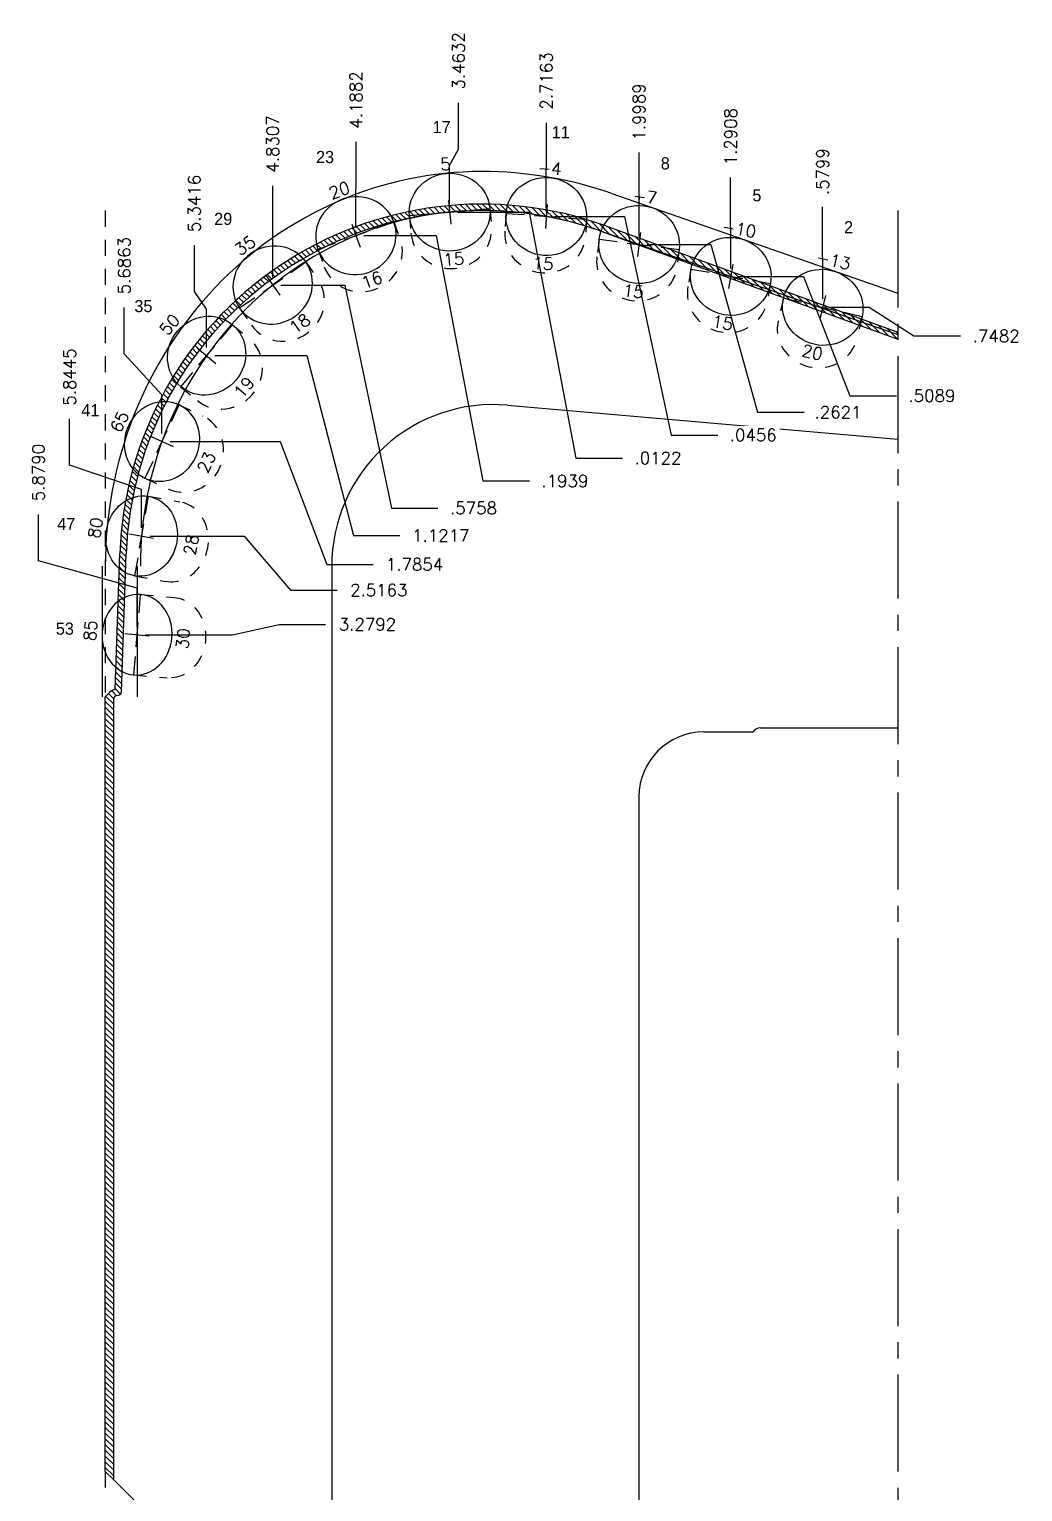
# Model space of a CAD drawing. Extents: x 129 to 184.4, y 10.4 to 28.2.
# Drawn here: x 145.13 to 152.81, y 16.85 to 28.16 of the extents above; entities that cross this region are included whole.
import ezdxf
from ezdxf.enums import TextEntityAlignment as Align

# ---------------------------------------------------------------- set-up
doc = ezdxf.new("R2010")
doc.units = 0
doc.header["$MEASUREMENT"] = 0
doc.header["$PDMODE"] = 35
doc.linetypes.add('CENTER2', pattern=[1.125, 0.75, -0.125, 0.125, -0.125])
doc.linetypes.add('HIDDEN2', pattern=[0.1875, 0.125, -0.0625])
doc.layers.get('0').update_dxf_attribs({"linetype": 'CONTINUOUS'})
doc.layers.get('Defpoints').update_dxf_attribs({"color": 10, "linetype": 'CONTINUOUS'})
doc.layers.add('Blade3', color=7, linetype='CONTINUOUS', true_color=0x00cc00)
doc.layers.add('CLine', color=5, linetype='CENTER2')
doc.layers.add('Dims', color=4, linetype='CONTINUOUS')
doc.styles.add('RomanS', font='romans')
doc.dimstyles.get("Standard").update_dxf_attribs({"dimtxt": 0.094, "dimasz": 0.18, "dimexe": 0.0625, "dimexo": 0.0625, "dimgap": 0.09, "dimtad": 0, "dimtih": 1, "dimtoh": 1, "dimdec": 4, "dimzin": 4, "dimdsep": 46, "dimtxsty": 'RomanS', "dimcen": 0.09, "dimazin": 1, "dimtfac": 1, "dimtdec": 4, "dimtofl": 0, "dimtmove": 0, "dimatfit": 1, "dimfxl": 1, "dimtfill": 1, "dimtolj": 1, "dimtzin": 0, "dimarcsym": 0})

# ---------------------------------------------------------------- blocks, each defined once
blk = doc.blocks.new('CMark')
at = {"layer": 'CLine'}
for p, q in [((-0.094, 0), (0.094, 0)), ((0, 0.094), (0, -0.094))]:
    blk.add_line(p, q, dxfattribs=at)
blk = doc.blocks.new('1613@15')
for p, q in [((-0.17, 0), (-0.312, 0)), ((0.171, 0), (0.312, 0))]:
    blk.add_line(p, q)
at = {"color": 8, "linetype": 'HIDDEN2', "ltscale": 0.5}
blk.add_line((-0.312, 0), (-0.312, -0.135), dxfattribs=at)
at = {"color": 8, "linetype": 'HIDDEN2', "ltscale": 0.5, "flags": 128}
blk.add_lwpolyline([(0.312, 0), (0.312, -0.135)], dxfattribs=at)
blk.add_ellipse((0, 0), major_axis=(-0.312, 0), ratio=0.965926, start_param=-3.141592653589793, end_param=3.141592653589793)
at = {"color": 8, "linetype": 'HIDDEN2', "ltscale": 0.5}
blk.add_ellipse((0, -0.135), major_axis=(-0.312, 0), ratio=0.965926, start_param=0, end_param=3.141593, dxfattribs=at)
blk.add_blockref('CMark', (0, 0))
at = {"style": 'RomanS'}
blk.add_text('15', height=0.094, dxfattribs=at).set_placement((0, -0.364), align=Align.MIDDLE_CENTER)
blk.add_attdef('ANG', text='', height=0.094, dxfattribs=at).set_placement((0, 0.298), align=Align.BOTTOM_CENTER)
blk = doc.blocks.new('1613@16')
for p, q in [((-0.17, 0), (-0.312, 0)), ((0.171, 0), (0.312, 0))]:
    blk.add_line(p, q)
at = {"color": 8, "linetype": 'HIDDEN2', "ltscale": 0.5}
blk.add_line((-0.312, 0), (-0.312, -0.143), dxfattribs=at)
at = {"color": 8, "linetype": 'HIDDEN2', "ltscale": 0.5, "flags": 128}
blk.add_lwpolyline([(0.312, 0), (0.312, -0.143)], dxfattribs=at)
at = {"extrusion": (0, 0, -1)}
blk.add_ellipse((0, 0), major_axis=(-0.312, 0), ratio=0.961248, start_param=-3.141592653589793, end_param=3.141592653589793, dxfattribs=at)
at = {"color": 8, "linetype": 'HIDDEN2', "ltscale": 0.5}
blk.add_ellipse((0, -0.143), major_axis=(0.312, 0), ratio=0.953717, start_param=3.141593, end_param=6.283185, dxfattribs=at)
blk.add_blockref('CMark', (0, 0))
at = {"style": 'RomanS'}
blk.add_text('16', height=0.094, dxfattribs=at).set_placement((0, -0.364), align=Align.MIDDLE_CENTER)
blk.add_attdef('ANG', text='', height=0.094, dxfattribs=at).set_placement((0, 0.298), align=Align.BOTTOM_CENTER)
blk = doc.blocks.new('1613@18')
for p, q in [((-0.17, 0), (-0.312, 0)), ((0.171, 0), (0.312, 0))]:
    blk.add_line(p, q)
at = {"color": 8, "linetype": 'HIDDEN2', "ltscale": 0.5}
blk.add_line((-0.312, 0), (-0.312, -0.159), dxfattribs=at)
at = {"color": 8, "linetype": 'HIDDEN2', "ltscale": 0.5, "flags": 128}
blk.add_lwpolyline([(0.312, 0), (0.312, -0.159)], dxfattribs=at)
at = {"extrusion": (0, 0, -1)}
blk.add_ellipse((0, 0), major_axis=(-0.312, 0), ratio=0.95104, start_param=-3.141592653589793, end_param=3.141592653589793, dxfattribs=at)
at = {"color": 8, "linetype": 'HIDDEN2', "ltscale": 0.5}
blk.add_ellipse((0, -0.161), major_axis=(0.312, 0), ratio=0.953717, start_param=3.141593, end_param=6.283185, dxfattribs=at)
blk.add_blockref('CMark', (0, 0))
at = {"style": 'RomanS'}
blk.add_text('18', height=0.094, dxfattribs=at).set_placement((0, -0.364), align=Align.MIDDLE_CENTER)
blk.add_attdef('ANG', text='', height=0.094, dxfattribs=at).set_placement((0, 0.298), align=Align.BOTTOM_CENTER)
blk = doc.blocks.new('1613@19')
for p, q in [((-0.17, 0), (-0.313, 0)), ((0.171, 0), (0.312, 0))]:
    blk.add_line(p, q)
at = {"color": 8, "linetype": 'HIDDEN2', "ltscale": 0.5}
blk.add_line((-0.313, 0), (-0.313, -0.169), dxfattribs=at)
at = {"color": 8, "linetype": 'HIDDEN2', "ltscale": 0.5, "flags": 128}
blk.add_lwpolyline([(0.312, 0), (0.312, -0.169)], dxfattribs=at)
at = {"extrusion": (0, 0, -1)}
blk.add_ellipse((0, 0), major_axis=(-0.312, 0), ratio=0.945519, start_param=3.141593, end_param=9.424778, dxfattribs=at)
at = {"color": 8, "linetype": 'HIDDEN2', "ltscale": 0.5}
blk.add_ellipse((0, -0.169), major_axis=(0.312, 0), ratio=0.945519, start_param=3.141593, end_param=6.283185, dxfattribs=at)
blk.add_blockref('CMark', (0, 0))
at = {"style": 'RomanS'}
blk.add_text('19', height=0.094, dxfattribs=at).set_placement((0, -0.379), align=Align.MIDDLE_CENTER)
blk.add_attdef('ANG', text='', height=0.094, dxfattribs=at).set_placement((0, 0.298), align=Align.BOTTOM_CENTER)
blk = doc.blocks.new('1613@23')
for p, q in [((-0.17, 0), (-0.313, 0)), ((0.171, 0), (0.312, 0))]:
    blk.add_line(p, q)
at = {"color": 8, "linetype": 'HIDDEN2', "ltscale": 0.5}
blk.add_line((-0.313, 0), (-0.313, -0.203), dxfattribs=at)
at = {"color": 8, "linetype": 'HIDDEN2', "ltscale": 0.5, "flags": 128}
blk.add_lwpolyline([(0.312, 0), (0.312, -0.203)], dxfattribs=at)
blk.add_ellipse((0, 0), major_axis=(-0.312, 0), ratio=0.920512, start_param=3.141593, end_param=9.424778)
at = {"color": 8, "linetype": 'HIDDEN2', "ltscale": 0.5}
blk.add_ellipse((0, -0.203), major_axis=(-0.312, 0), ratio=0.920512, start_param=0, end_param=3.141593, dxfattribs=at)
blk.add_blockref('CMark', (0, 0))
at = {"style": 'RomanS'}
blk.add_text('23', height=0.094, dxfattribs=at).set_placement((-0.001, -0.379), align=Align.MIDDLE_CENTER)
blk.add_attdef('ANG', text='', height=0.094, dxfattribs=at).set_placement((0, 0.287), align=Align.BOTTOM_CENTER)
blk = doc.blocks.new('1613@28')
for p, q in [((-0.17, 0), (-0.313, 0)), ((0.171, 0), (0.312, 0))]:
    blk.add_line(p, q)
at = {"color": 8, "linetype": 'HIDDEN2', "ltscale": 0.5}
blk.add_line((-0.313, 0), (-0.313, -0.244), dxfattribs=at)
at = {"color": 8, "linetype": 'HIDDEN2', "ltscale": 0.5, "flags": 128}
blk.add_lwpolyline([(0.312, 0), (0.312, -0.244)], dxfattribs=at)
blk.add_ellipse((0, 0), major_axis=(-0.312, 0), ratio=0.882944, start_param=3.141593, end_param=9.424778)
at = {"color": 8, "linetype": 'HIDDEN2', "ltscale": 0.5}
blk.add_ellipse((0, -0.244), major_axis=(-0.312, 0), ratio=0.882944, start_param=0, end_param=3.141593, dxfattribs=at)
blk.add_blockref('CMark', (0, 0))
at = {"style": 'RomanS'}
blk.add_text('28', height=0.094, dxfattribs=at).set_placement((0, -0.389), align=Align.MIDDLE_CENTER)
blk.add_attdef('ANG', text='', height=0.094, dxfattribs=at).set_placement((0, 0.287), align=Align.BOTTOM_CENTER)
blk = doc.blocks.new('1613@30')
for p, q in [((-0.17, 0), (-0.312, 0)), ((0.171, 0), (0.312, 0))]:
    blk.add_line(p, q)
at = {"color": 8, "linetype": 'HIDDEN2', "ltscale": 0.5}
blk.add_line((-0.312, 0), (-0.312, -0.26), dxfattribs=at)
at = {"color": 8, "linetype": 'HIDDEN2', "ltscale": 0.5, "flags": 128}
blk.add_lwpolyline([(0.312, 0), (0.312, -0.26)], dxfattribs=at)
at = {"extrusion": (0, 0, -1)}
blk.add_ellipse((0, 0), major_axis=(-0.312, 0), ratio=0.866025, start_param=-3.141592653589793, end_param=3.141592653589793, dxfattribs=at)
at = {"color": 8, "linetype": 'HIDDEN2', "ltscale": 0.5, "extrusion": (0, 0, -1)}
blk.add_ellipse((0, -0.26), major_axis=(-0.312, 0), ratio=0.866025, start_param=3.068877, end_param=6.355901, dxfattribs=at)
blk.add_blockref('CMark', (0, 0))
at = {"style": 'RomanS'}
blk.add_text('30', height=0.094, dxfattribs=at).set_placement((0, -0.356), align=Align.MIDDLE_CENTER)
blk.add_attdef('ANG', text='', height=0.094, dxfattribs=at).set_placement((0, 0.287), align=Align.BOTTOM_CENTER)
blk = doc.blocks.new('*D77')
at = {"layer": 'Defpoints', "color": 0, "transparency": 16777216}
for p in [(151.262, 26.785), (151.843, 26.757), (151.263, 26.009)]:
    blk.add_point(p, dxfattribs=at)
at = {"layer": 'Dims', "color": 0, "lineweight": -2, "transparency": 16777216}
for p, q in [((151.262, 26.425), (151.262, 26.785)), ((151.263, 26.369), (151.262, 26.425)), ((151.263, 26.071), (151.263, 26.369))]:
    blk.add_line(p, q, dxfattribs=at)
at = {"layer": 'Dims', "color": 0, "transparency": 16777216, "insert": (151.262, 27.058), "char_height": 0.094, "attachment_point": 5, "rotation": 90, "style": 'RomanS', "bg_fill": 3, "box_fill_scale": 1.25, "bg_fill_color": 256, "bg_fill_true_color": 13158600, "bg_fill_transparency": 0}
blk.add_mtext('\\A1;.5799', dxfattribs=at)
blk = doc.blocks.new('*D78')
at = {"layer": 'Defpoints', "color": 0, "transparency": 16777216}
for p in [(151.843, 26.757), (151.263, 26.009), (152.328, 25.787)]:
    blk.add_point(p, dxfattribs=at)
at = {"layer": 'Dims', "color": 0, "lineweight": -2, "transparency": 16777216}
for p, q in [((151.325, 26.009), (151.623, 26.009)), ((151.623, 26.009), (151.968, 25.787)), ((151.968, 25.787), (152.328, 25.787))]:
    blk.add_line(p, q, dxfattribs=at)
at = {"layer": 'Dims', "color": 0, "transparency": 16777216, "insert": (152.604, 25.787), "char_height": 0.094, "attachment_point": 5, "style": 'RomanS', "bg_fill": 3, "box_fill_scale": 1.25, "bg_fill_color": 256, "bg_fill_true_color": 13158600, "bg_fill_transparency": 0}
blk.add_mtext('\\A1;.7482', dxfattribs=at)
blk = doc.blocks.new('*D79')
at = {"layer": 'Defpoints', "color": 0, "transparency": 16777216}
for p in [(147.656, 27.289), (151.843, 26.757), (147.654, 26.563)]:
    blk.add_point(p, dxfattribs=at)
at = {"layer": 'Dims', "color": 0, "lineweight": -2, "transparency": 16777216}
for p, q in [((147.656, 26.929), (147.656, 27.289)), ((147.654, 26.923), (147.656, 26.929)), ((147.654, 26.625), (147.654, 26.923))]:
    blk.add_line(p, q, dxfattribs=at)
at = {"layer": 'Dims', "color": 0, "transparency": 16777216, "insert": (147.656, 27.612), "char_height": 0.094, "attachment_point": 5, "rotation": 90, "style": 'RomanS', "bg_fill": 3, "box_fill_scale": 1.25, "bg_fill_color": 256, "bg_fill_true_color": 13158600, "bg_fill_transparency": 0}
blk.add_mtext('\\A1;4.1882', dxfattribs=at)
blk = doc.blocks.new('*D80')
at = {"layer": 'Defpoints', "color": 0, "transparency": 16777216}
for p in [(151.843, 26.757), (147.654, 26.563), (148.996, 24.666)]:
    blk.add_point(p, dxfattribs=at)
at = {"layer": 'Dims', "color": 0, "lineweight": -2, "transparency": 16777216}
for p, q in [((147.717, 26.563), (148.276, 26.563)), ((148.276, 26.563), (148.636, 24.666)), ((148.636, 24.666), (148.996, 24.666))]:
    blk.add_line(p, q, dxfattribs=at)
at = {"layer": 'Dims', "color": 0, "transparency": 16777216, "insert": (149.27, 24.666), "char_height": 0.094, "attachment_point": 5, "style": 'RomanS', "bg_fill": 3, "box_fill_scale": 1.25, "bg_fill_color": 256, "bg_fill_true_color": 13158600, "bg_fill_transparency": 0}
blk.add_mtext('\\A1;.1939', dxfattribs=at)
blk = doc.blocks.new('*D81')
at = {"layer": 'Defpoints', "color": 0, "transparency": 16777216}
for p in [(147.012, 26.949), (151.843, 26.757), (147.012, 26.181)]:
    blk.add_point(p, dxfattribs=at)
at = {"layer": 'Dims', "color": 0, "lineweight": -2, "transparency": 16777216}
for p, q in [((147.012, 26.589), (147.012, 26.949)), ((147.012, 26.541), (147.012, 26.589)), ((147.012, 26.243), (147.012, 26.541))]:
    blk.add_line(p, q, dxfattribs=at)
at = {"layer": 'Dims', "color": 0, "transparency": 16777216, "insert": (147.012, 27.272), "char_height": 0.094, "attachment_point": 5, "rotation": 90, "style": 'RomanS', "bg_fill": 3, "box_fill_scale": 1.25, "bg_fill_color": 256, "bg_fill_true_color": 13158600, "bg_fill_transparency": 0}
blk.add_mtext('\\A1;4.8307', dxfattribs=at)
blk = doc.blocks.new('*D82')
at = {"layer": 'Defpoints', "color": 0, "transparency": 16777216}
for p in [(151.843, 26.757), (147.012, 26.181), (148.289, 24.457)]:
    blk.add_point(p, dxfattribs=at)
at = {"layer": 'Dims', "color": 0, "lineweight": -2, "transparency": 16777216}
for p, q in [((147.074, 26.181), (147.569, 26.181)), ((147.569, 26.181), (147.929, 24.457)), ((147.929, 24.457), (148.289, 24.457))]:
    blk.add_line(p, q, dxfattribs=at)
at = {"layer": 'Dims', "color": 0, "transparency": 16777216, "insert": (148.564, 24.457), "char_height": 0.094, "attachment_point": 5, "style": 'RomanS', "bg_fill": 3, "box_fill_scale": 1.25, "bg_fill_color": 256, "bg_fill_true_color": 13158600, "bg_fill_transparency": 0}
blk.add_mtext('\\A1;.5758', dxfattribs=at)
blk = doc.blocks.new('*D83')
at = {"layer": 'Defpoints', "color": 0, "transparency": 16777216}
for p in [(151.843, 26.757), (146.406, 26.49), (146.501, 25.635)]:
    blk.add_point(p, dxfattribs=at)
at = {"layer": 'Dims', "color": 0, "lineweight": -2, "transparency": 16777216}
for p, q in [((146.406, 26.13), (146.406, 26.49)), ((146.501, 25.995), (146.406, 26.13)), ((146.501, 25.697), (146.501, 25.995))]:
    blk.add_line(p, q, dxfattribs=at)
at = {"layer": 'Dims', "color": 0, "transparency": 16777216, "insert": (146.406, 26.812), "char_height": 0.094, "attachment_point": 5, "rotation": 90, "style": 'RomanS', "bg_fill": 3, "box_fill_scale": 1.25, "bg_fill_color": 256, "bg_fill_true_color": 13158600, "bg_fill_transparency": 0}
blk.add_mtext('\\A1;5.3416', dxfattribs=at)
blk = doc.blocks.new('*D84')
at = {"layer": 'Defpoints', "color": 0, "transparency": 16777216}
for p in [(151.843, 26.757), (146.501, 25.635), (147.995, 24.244)]:
    blk.add_point(p, dxfattribs=at)
at = {"layer": 'Dims', "color": 0, "lineweight": -2, "transparency": 16777216}
for p, q in [((146.564, 25.635), (147.275, 25.635)), ((147.275, 25.635), (147.635, 24.244)), ((147.635, 24.244), (147.995, 24.244))]:
    blk.add_line(p, q, dxfattribs=at)
at = {"layer": 'Dims', "color": 0, "transparency": 16777216, "insert": (148.311, 24.244), "char_height": 0.094, "attachment_point": 5, "style": 'RomanS', "bg_fill": 3, "box_fill_scale": 1.25, "bg_fill_color": 256, "bg_fill_true_color": 13158600, "bg_fill_transparency": 0}
blk.add_mtext('\\A1;1.1217', dxfattribs=at)
blk = doc.blocks.new('*D85')
at = {"layer": 'Defpoints', "color": 0, "transparency": 16777216}
for p in [(151.843, 26.757), (145.864, 26.008), (146.156, 24.971)]:
    blk.add_point(p, dxfattribs=at)
at = {"layer": 'Dims', "color": 0, "lineweight": -2, "transparency": 16777216}
for p, q in [((145.864, 25.648), (145.864, 26.008)), ((146.156, 25.331), (145.864, 25.648)), ((146.156, 25.034), (146.156, 25.331))]:
    blk.add_line(p, q, dxfattribs=at)
at = {"layer": 'Dims', "color": 0, "transparency": 16777216, "insert": (145.864, 26.331), "char_height": 0.094, "attachment_point": 5, "rotation": 90, "style": 'RomanS', "bg_fill": 3, "box_fill_scale": 1.25, "bg_fill_color": 256, "bg_fill_true_color": 13158600, "bg_fill_transparency": 0}
blk.add_mtext('\\A1;5.6863', dxfattribs=at)
blk = doc.blocks.new('*D86')
at = {"layer": 'Defpoints', "color": 0, "transparency": 16777216}
for p in [(151.843, 26.757), (146.156, 24.971), (147.789, 24.021)]:
    blk.add_point(p, dxfattribs=at)
at = {"layer": 'Dims', "color": 0, "lineweight": -2, "transparency": 16777216}
for p, q in [((146.219, 24.971), (147.069, 24.971)), ((147.069, 24.971), (147.429, 24.021)), ((147.429, 24.021), (147.789, 24.021))]:
    blk.add_line(p, q, dxfattribs=at)
at = {"layer": 'Dims', "color": 0, "transparency": 16777216, "insert": (148.108, 24.021), "char_height": 0.094, "attachment_point": 5, "style": 'RomanS', "bg_fill": 3, "box_fill_scale": 1.25, "bg_fill_color": 256, "bg_fill_true_color": 13158600, "bg_fill_transparency": 0}
blk.add_mtext('\\A1;1.7854', dxfattribs=at)
blk = doc.blocks.new('*D87')
at = {"layer": 'Defpoints', "color": 0, "transparency": 16777216}
for p in [(150.551, 27.012), (151.843, 26.757), (150.552, 26.248)]:
    blk.add_point(p, dxfattribs=at)
at = {"layer": 'Dims', "color": 0, "lineweight": -2, "transparency": 16777216}
for p, q in [((150.551, 26.652), (150.551, 27.012)), ((150.552, 26.608), (150.551, 26.652)), ((150.552, 26.31), (150.552, 26.608))]:
    blk.add_line(p, q, dxfattribs=at)
at = {"layer": 'Dims', "color": 0, "transparency": 16777216, "insert": (150.551, 27.328), "char_height": 0.094, "attachment_point": 5, "rotation": 90, "style": 'RomanS', "bg_fill": 3, "box_fill_scale": 1.25, "bg_fill_color": 256, "bg_fill_true_color": 13158600, "bg_fill_transparency": 0}
blk.add_mtext('\\A1;1.2908', dxfattribs=at)
blk = doc.blocks.new('*D88')
at = {"layer": 'Defpoints', "color": 0, "transparency": 16777216}
for p in [(151.843, 26.757), (150.552, 26.248), (151.833, 25.325)]:
    blk.add_point(p, dxfattribs=at)
at = {"layer": 'Dims', "color": 0, "lineweight": -2, "transparency": 16777216}
for p, q in [((150.614, 26.248), (151.113, 26.248)), ((151.113, 26.248), (151.473, 25.325)), ((151.473, 25.325), (151.833, 25.325))]:
    blk.add_line(p, q, dxfattribs=at)
at = {"layer": 'Dims', "color": 0, "transparency": 16777216, "insert": (152.107, 25.325), "char_height": 0.094, "attachment_point": 5, "style": 'RomanS', "bg_fill": 3, "box_fill_scale": 1.25, "bg_fill_color": 256, "bg_fill_true_color": 13158600, "bg_fill_transparency": 0}
blk.add_mtext('\\A1;.5089', dxfattribs=at)
blk = doc.blocks.new('*D89')
at = {"layer": 'Defpoints', "color": 0, "transparency": 16777216}
for p in [(149.843, 27.205), (151.843, 26.757), (149.844, 26.495)]:
    blk.add_point(p, dxfattribs=at)
at = {"layer": 'Dims', "color": 0, "lineweight": -2, "transparency": 16777216}
for p, q in [((149.843, 26.845), (149.843, 27.205)), ((149.844, 26.855), (149.843, 26.845)), ((149.844, 26.557), (149.844, 26.855))]:
    blk.add_line(p, q, dxfattribs=at)
at = {"layer": 'Dims', "color": 0, "transparency": 16777216, "insert": (149.843, 27.519), "char_height": 0.094, "attachment_point": 5, "rotation": 90, "style": 'RomanS', "bg_fill": 3, "box_fill_scale": 1.25, "bg_fill_color": 256, "bg_fill_true_color": 13158600, "bg_fill_transparency": 0}
blk.add_mtext('\\A1;1.9989', dxfattribs=at)
blk = doc.blocks.new('*D90')
at = {"layer": 'Defpoints', "color": 0, "transparency": 16777216}
for p in [(151.843, 26.757), (149.844, 26.495), (151.119, 25.198)]:
    blk.add_point(p, dxfattribs=at)
at = {"layer": 'Dims', "color": 0, "lineweight": -2, "transparency": 16777216}
for p, q in [((149.906, 26.495), (150.399, 26.495)), ((150.399, 26.495), (150.759, 25.198)), ((150.759, 25.198), (151.119, 25.198))]:
    blk.add_line(p, q, dxfattribs=at)
at = {"layer": 'Dims', "color": 0, "transparency": 16777216, "insert": (151.381, 25.198), "char_height": 0.094, "attachment_point": 5, "style": 'RomanS', "bg_fill": 3, "box_fill_scale": 1.25, "bg_fill_color": 256, "bg_fill_true_color": 13158600, "bg_fill_transparency": 0}
blk.add_mtext('\\A1;.2621', dxfattribs=at)
blk = doc.blocks.new('*D91')
at = {"layer": 'Defpoints', "color": 0, "transparency": 16777216}
for p in [(149.127, 27.436), (149.126, 26.711), (151.843, 26.757)]:
    blk.add_point(p, dxfattribs=at)
at = {"layer": 'Dims', "color": 0, "lineweight": -2, "transparency": 16777216}
for p, q in [((149.127, 27.076), (149.127, 27.436)), ((149.126, 27.071), (149.127, 27.076)), ((149.126, 26.774), (149.126, 27.071))]:
    blk.add_line(p, q, dxfattribs=at)
at = {"layer": 'Dims', "color": 0, "transparency": 16777216, "insert": (149.127, 27.759), "char_height": 0.094, "attachment_point": 5, "rotation": 90, "style": 'RomanS', "bg_fill": 3, "box_fill_scale": 1.25, "bg_fill_color": 256, "bg_fill_true_color": 13158600, "bg_fill_transparency": 0}
blk.add_mtext('\\A1;2.7163', dxfattribs=at)
blk = doc.blocks.new('*D92')
at = {"layer": 'Defpoints', "color": 0, "transparency": 16777216}
for p in [(149.126, 26.711), (151.843, 26.757), (150.451, 25.021)]:
    blk.add_point(p, dxfattribs=at)
at = {"layer": 'Dims', "color": 0, "lineweight": -2, "transparency": 16777216}
for p, q in [((149.189, 26.711), (149.731, 26.711)), ((149.731, 26.711), (150.091, 25.021)), ((150.091, 25.021), (150.451, 25.021))]:
    blk.add_line(p, q, dxfattribs=at)
at = {"layer": 'Dims', "color": 0, "transparency": 16777216, "insert": (150.726, 25.021), "char_height": 0.094, "attachment_point": 5, "style": 'RomanS', "bg_fill": 3, "box_fill_scale": 1.25, "bg_fill_color": 256, "bg_fill_true_color": 13158600, "bg_fill_transparency": 0}
blk.add_mtext('\\A1;.0456', dxfattribs=at)
blk = doc.blocks.new('*D93')
at = {"layer": 'Defpoints', "color": 0, "transparency": 16777216}
for p in [(148.448, 27.591), (148.379, 26.744), (151.843, 26.757)]:
    blk.add_point(p, dxfattribs=at)
at = {"layer": 'Dims', "color": 0, "lineweight": -2, "transparency": 16777216}
for p, q in [((148.448, 27.231), (148.448, 27.591)), ((148.379, 27.104), (148.448, 27.231)), ((148.379, 26.807), (148.379, 27.104))]:
    blk.add_line(p, q, dxfattribs=at)
at = {"layer": 'Dims', "color": 0, "transparency": 16777216, "insert": (148.448, 27.914), "char_height": 0.094, "attachment_point": 5, "rotation": 90, "style": 'RomanS', "bg_fill": 3, "box_fill_scale": 1.25, "bg_fill_color": 256, "bg_fill_true_color": 13158600, "bg_fill_transparency": 0}
blk.add_mtext('\\A1;3.4632', dxfattribs=at)
blk = doc.blocks.new('*D94')
at = {"layer": 'Defpoints', "color": 0, "transparency": 16777216}
for p in [(148.379, 26.744), (151.843, 26.757), (149.715, 24.843)]:
    blk.add_point(p, dxfattribs=at)
at = {"layer": 'Dims', "color": 0, "lineweight": -2, "transparency": 16777216}
for p, q in [((148.442, 26.744), (148.995, 26.744)), ((148.995, 26.744), (149.355, 24.843)), ((149.355, 24.843), (149.715, 24.843))]:
    blk.add_line(p, q, dxfattribs=at)
at = {"layer": 'Dims', "color": 0, "transparency": 16777216, "insert": (149.99, 24.843), "char_height": 0.094, "attachment_point": 5, "style": 'RomanS', "bg_fill": 3, "box_fill_scale": 1.25, "bg_fill_color": 256, "bg_fill_true_color": 13158600, "bg_fill_transparency": 0}
blk.add_mtext('\\A1;.0122', dxfattribs=at)
blk = doc.blocks.new('*D95')
at = {"layer": 'Defpoints', "color": 0, "transparency": 16777216}
for p in [(151.843, 26.757), (145.442, 25.147), (145.998, 24.24)]:
    blk.add_point(p, dxfattribs=at)
at = {"layer": 'Dims', "color": 0, "lineweight": -2, "transparency": 16777216}
for p, q in [((145.442, 24.787), (145.442, 25.147)), ((145.998, 24.6), (145.442, 24.787)), ((145.998, 24.303), (145.998, 24.6))]:
    blk.add_line(p, q, dxfattribs=at)
at = {"layer": 'Dims', "color": 0, "transparency": 16777216, "insert": (145.442, 25.47), "char_height": 0.094, "attachment_point": 5, "rotation": 90, "style": 'RomanS', "bg_fill": 3, "box_fill_scale": 1.25, "bg_fill_color": 256, "bg_fill_true_color": 13158600, "bg_fill_transparency": 0}
blk.add_mtext('\\A1;5.8445', dxfattribs=at)
blk = doc.blocks.new('*D96')
at = {"layer": 'Defpoints', "color": 0, "transparency": 16777216}
for p in [(151.843, 26.757), (145.998, 24.24), (147.51, 23.822)]:
    blk.add_point(p, dxfattribs=at)
at = {"layer": 'Dims', "color": 0, "lineweight": -2, "transparency": 16777216}
for p, q in [((146.061, 24.24), (146.79, 24.24)), ((146.79, 24.24), (147.15, 23.822)), ((147.15, 23.822), (147.51, 23.822))]:
    blk.add_line(p, q, dxfattribs=at)
at = {"layer": 'Dims', "color": 0, "transparency": 16777216, "insert": (147.832, 23.822), "char_height": 0.094, "attachment_point": 5, "style": 'RomanS', "bg_fill": 3, "box_fill_scale": 1.25, "bg_fill_color": 256, "bg_fill_true_color": 13158600, "bg_fill_transparency": 0}
blk.add_mtext('\\A1;2.5163', dxfattribs=at)
blk = doc.blocks.new('*D97')
at = {"layer": 'Defpoints', "color": 0, "transparency": 16777216}
for p in [(151.843, 26.757), (145.201, 24.408), (145.964, 23.477)]:
    blk.add_point(p, dxfattribs=at)
at = {"layer": 'Dims', "color": 0, "lineweight": -2, "transparency": 16777216}
for p, q in [((145.201, 24.048), (145.201, 24.408)), ((145.964, 23.837), (145.201, 24.048)), ((145.964, 23.54), (145.964, 23.837))]:
    blk.add_line(p, q, dxfattribs=at)
at = {"layer": 'Dims', "color": 0, "transparency": 16777216, "insert": (145.201, 24.731), "char_height": 0.094, "attachment_point": 5, "rotation": 90, "style": 'RomanS', "bg_fill": 3, "box_fill_scale": 1.25, "bg_fill_color": 256, "bg_fill_true_color": 13158600, "bg_fill_transparency": 0}
blk.add_mtext('\\A1;5.8790', dxfattribs=at)
blk = doc.blocks.new('*D98')
at = {"layer": 'Defpoints', "color": 0, "transparency": 16777216}
for p in [(151.843, 26.757), (147.421, 23.557), (145.964, 23.477)]:
    blk.add_point(p, dxfattribs=at)
at = {"layer": 'Dims', "color": 0, "lineweight": -2, "transparency": 16777216}
for p, q in [((146.701, 23.477), (147.061, 23.557)), ((147.061, 23.557), (147.421, 23.557)), ((146.026, 23.477), (146.701, 23.477))]:
    blk.add_line(p, q, dxfattribs=at)
at = {"layer": 'Dims', "color": 0, "transparency": 16777216, "insert": (147.744, 23.557), "char_height": 0.094, "attachment_point": 5, "style": 'RomanS', "bg_fill": 3, "box_fill_scale": 1.25, "bg_fill_color": 256, "bg_fill_true_color": 13158600, "bg_fill_transparency": 0}
blk.add_mtext('\\A1;3.2792', dxfattribs=at)
blk = doc.blocks.new('1613@20')
for p, q in [((-0.17, 0), (-0.312, 0)), ((0.171, 0), (0.312, 0))]:
    blk.add_line(p, q)
at = {"color": 8, "linetype": 'HIDDEN2', "ltscale": 0.5}
blk.add_line((-0.312, 0), (-0.312, -0.178), dxfattribs=at)
at = {"color": 8, "linetype": 'HIDDEN2', "ltscale": 0.5, "flags": 128}
blk.add_lwpolyline([(0.312, 0), (0.312, -0.178)], dxfattribs=at)
blk.add_ellipse((0, 0), major_axis=(-0.312, 0), ratio=0.939693, start_param=-3.141592653589793, end_param=3.141592653589793)
at = {"color": 8, "linetype": 'HIDDEN2', "ltscale": 0.5}
blk.add_ellipse((0, -0.178), major_axis=(-0.312, 0), ratio=0.939693, start_param=0, end_param=3.141593, dxfattribs=at)
blk.add_blockref('CMark', (0, 0))
at = {"style": 'RomanS'}
blk.add_text('20', height=0.094, dxfattribs=at).set_placement((0, -0.356), align=Align.MIDDLE_CENTER)
blk.add_attdef('ANG', text='', height=0.094, dxfattribs=at).set_placement((0, 0.298), align=Align.BOTTOM_CENTER)

msp = doc.modelspace()

# ---------------------------------------------------------------- hatches: boundary and pattern name
h = msp.add_hatch()
h.set_pattern_fill('ANSI31', color=8, scale=0.25, angle=90)
h.set_pattern_definition([(135, (116.212972, 25.50668), (-0.022097087, -0.022097087), [])])
h.paths.add_polyline_path([(145.78016, 22.97543, -0.41421356), (145.81141, 23.00668, 0.40402623), (145.84264, 23.03683), (145.87986, 24.10265, -0.50952545), (149.56874, 26.59083), (151.84266, 25.76319), (151.84266, 25.8164), (149.58585, 26.63781, 0.50952545), (145.82989, 24.10439), (145.79324, 23.05462, 0.14085858), (145.75396, 23.03288), (145.71766, 22.99658), (145.71766, 17.00738), (145.78016, 16.94488)])

# ---------------------------------------------------------------- linework, layer by layer
at = {"color": 6}
for p, q in [((149.63338, 26.88824), (151.84266, 26.11756)), ((149.53395, 26.60323), (151.84266, 25.79787)), ((145.69266, 24.00668), (145.69266, 22.99658)), ((145.96363, 24.00668), (145.96363, 22.99658))]:
    msp.add_line(p, q, dxfattribs=at)
at = {"color": 1, "linetype": 'HIDDEN2'}
for p, q in [((145.71766, 26.75668), (145.71766, 22.99658)), ((145.71766, 17.00738), (145.71766, 14.75668))]:
    msp.add_line(p, q, dxfattribs=at)
for p, q in [((149.56874, 26.59083), (151.84266, 25.76319)), ((145.84264, 23.03683), (145.87986, 24.10265)), ((145.78016, 22.97543), (145.78016, 16.94488)), ((150.78016, 22.75668), (151.84266, 22.75668)), ((150.34266, 22.72543), (150.72604, 22.72543)), ((149.84266, 22.22543), (149.84266, 16.75668)), ((145.78016, 16.94488), (146.34266, 16.38238))]:
    msp.add_line(p, q)
at = {"color": 8}
for p, q in [((149.58585, 26.63781), (151.84266, 25.8164)), ((151.84266, 25.8164), (151.84266, 25.76319)), ((148.82661, 25.25192), (151.84266, 24.98805)), ((145.79324, 23.05462), (145.82989, 24.10439)), ((147.46766, 24.00668), (147.46766, 15.73286)), ((145.75396, 23.03288), (145.71766, 22.99658)), ((145.71766, 17.00738), (145.71766, 22.99658)), ((145.71766, 17.00738), (145.78016, 16.94488))]:
    msp.add_line(p, q, dxfattribs=at)
at = {"color": 8, "lineweight": 0}
for p, q in [((145.75396, 23.03288), (145.71766, 22.99658)), ((145.71766, 22.99658), (145.71766, 17.00738)), ((145.71766, 17.00738), (145.78016, 16.94488))]:
    msp.add_line(p, q, dxfattribs=at)
at = {"color": 6}
for radius in [3.05185, 2.75]:
    msp.add_arc((148.62819, 24.00668), radius, 70.769487, 90, dxfattribs=at)
at = {"color": 8}
for centre, radius, start, end in [((148.62819, 24.00668), 2.8, 70, 178), ((148.71766, 24.00668), 1.25, 85, 180), ((145.81141, 22.97543), 0.08125, 102.928591, 135), ((145.81141, 22.97543), 0.08125, 103.342364, 135)]:
    msp.add_arc(centre, radius, start, end, dxfattribs=at)
for centre, radius, start, end in [((148.62819, 24.00668), 2.75, 70, 178), ((145.81141, 22.97543), 0.03125, 90, 180), ((145.81141, 23.03793), 0.03125, 270, 0), ((150.78016, 22.69418), 0.0625, 90, 150), ((150.34266, 22.22543), 0.5, 90, 180)]:
    msp.add_arc(centre, radius, start, end)
at = {"color": 6}
for major_axis, ratio in [((0, 3.05185), 0.95369139), ((0, 2.75), 0.95983893)]:
    msp.add_ellipse((148.62819, 24.00668), major_axis=major_axis, ratio=ratio, start_param=0, end_param=1.57079633, dxfattribs=at)
at = {"layer": 'CLine'}
msp.add_line((151.84266, 26.75668), (151.84266, 14.75668), dxfattribs=at)

# ---------------------------------------------------------------- block references
at = {"layer": 'Blade3'}
for name, p, rotation, values in [('1613@15', (148.37945, 26.74444), 4.999999999999998, {'ANG': '5'}), ('1613@16', (147.6545, 26.56273), 20, {'ANG': '20'}), ('1613@18', (147.01192, 26.18084), 35, {'ANG': '35'}), ('1613@19', (146.50105, 25.63493), 49.99999999999999, {'ANG': '50'}), ('1613@23', (146.15635, 24.97131), 65, {'ANG': '65'}), ('1613@28', (145.99818, 24.24034), 80, {'ANG': '80'}), ('1613@30', (145.96363, 23.47744), 85, {'ANG': '85'})]:
    msp.add_blockref(name, p, dxfattribs=dict(at, rotation=rotation)).add_auto_attribs(values)

# ---------------------------------------------------------------- next in the draw order: dimensions: what is measured, and where the dimension line sits
at = {"layer": 'Dims'}
dim = msp.add_ordinate_dim(feature_location=(151.26272, 26.0085), offset=(-0.00059, 0.77601), dtype=1, origin=(151.84266, 26.75668), dimstyle='Standard', dxfattribs=at)
dim.commit()
dim.dimension.update_dxf_attribs({"geometry": '*D77', "text_midpoint": (151.26213, 27.05803)})

# ---------------------------------------------------------------- next in the draw order: dimensions: what is measured, and where the dimension line sits
dim = msp.add_ordinate_dim(feature_location=(151.26272, 26.0085), offset=(1.0655, -0.22183), dtype=0, origin=(151.84266, 26.75668), dimstyle='Standard', dxfattribs=at)
dim.commit()
dim.dimension.update_dxf_attribs({"geometry": '*D78', "text_midpoint": (152.60398, 25.78668)})

# ---------------------------------------------------------------- next in the draw order: dimensions: what is measured, and where the dimension line sits
dim = msp.add_ordinate_dim(feature_location=(147.6545, 26.56273), offset=(0.00155, 0.72616), dtype=1, origin=(151.84266, 26.75668), dimstyle='Standard', dxfattribs=at)
dim.commit()
dim.dimension.update_dxf_attribs({"geometry": '*D79', "text_midpoint": (147.65605, 27.61165)})

# ---------------------------------------------------------------- next in the draw order: dimensions: what is measured, and where the dimension line sits
dim = msp.add_ordinate_dim(feature_location=(147.6545, 26.562734), offset=(1.341781, -1.896773), dtype=0, origin=(151.842664, 26.756676), dimstyle='Standard', dxfattribs=at)
dim.commit()
dim.dimension.update_dxf_attribs({"geometry": '*D80', "text_midpoint": (149.269804, 24.665961)})

# ---------------------------------------------------------------- next in the draw order: dimensions: what is measured, and where the dimension line sits
dim = msp.add_ordinate_dim(feature_location=(147.01192, 26.18084), offset=(0.00001, 0.76812), dtype=1, origin=(151.84266, 26.75668), dimstyle='Standard', dxfattribs=at)
dim.commit()
dim.dimension.update_dxf_attribs({"geometry": '*D81', "text_midpoint": (147.01193, 27.27172)})

# ---------------------------------------------------------------- next in the draw order: texts
at = {"layer": 'Blade3'}
msp.add_text('23', height=0.09375, dxfattribs=at).set_placement((147.41613, 27.1239), align=Align.CENTER)

# ---------------------------------------------------------------- next in the draw order: dimensions: what is measured, and where the dimension line sits
at = {"layer": 'Dims'}
dim = msp.add_ordinate_dim(feature_location=(147.01192, 26.18084), offset=(1.2768, -1.72369), dtype=0, origin=(151.84266, 26.75668), dimstyle='Standard', dxfattribs=at)
dim.commit()
dim.dimension.update_dxf_attribs({"geometry": '*D82', "text_midpoint": (148.56448, 24.45715)})

# ---------------------------------------------------------------- next in the draw order: dimensions: what is measured, and where the dimension line sits
dim = msp.add_ordinate_dim(feature_location=(146.50105, 25.63493), offset=(-0.09472, 0.85461), dtype=1, origin=(151.84266, 26.75668), dimstyle='Standard', dxfattribs=at)
dim.commit()
dim.dimension.update_dxf_attribs({"geometry": '*D83', "text_midpoint": (146.40633, 26.8123)})

# ---------------------------------------------------------------- next in the draw order: dimensions: what is measured, and where the dimension line sits
dim = msp.add_ordinate_dim(feature_location=(146.501051, 25.634932), offset=(1.493635, -1.390767), dtype=0, origin=(151.842664, 26.756676), dimstyle='Standard', dxfattribs=at)
dim.commit()
dim.dimension.update_dxf_attribs({"geometry": '*D84', "text_midpoint": (148.310733, 24.244165)})

# ---------------------------------------------------------------- next in the draw order: dimensions: what is measured, and where the dimension line sits
dim = msp.add_ordinate_dim(feature_location=(146.15635, 24.97131), offset=(-0.29234, 1.03655), dtype=1, origin=(151.84266, 26.75668), dimstyle='Standard', dxfattribs=at)
dim.commit()
dim.dimension.update_dxf_attribs({"geometry": '*D85', "text_midpoint": (145.86401, 26.33063)})

# ---------------------------------------------------------------- next in the draw order: dimensions: what is measured, and where the dimension line sits
dim = msp.add_ordinate_dim(feature_location=(146.15635, 24.97131), offset=(1.6331, -0.95028), dtype=0, origin=(151.84266, 26.75668), dimstyle='Standard', dxfattribs=at)
dim.commit()
dim.dimension.update_dxf_attribs({"geometry": '*D86', "text_midpoint": (148.10774, 24.02104)})

# ---------------------------------------------------------------- next in the draw order: dimensions: what is measured, and where the dimension line sits
dim = msp.add_ordinate_dim(feature_location=(150.55187, 26.24773), offset=(-0.00055, 0.76407), dtype=1, origin=(151.84266, 26.75668), dimstyle='Standard', dxfattribs=at)
dim.commit()
dim.dimension.update_dxf_attribs({"geometry": '*D87', "text_midpoint": (150.55133, 27.32785)})

# ---------------------------------------------------------------- next in the draw order: dimensions: what is measured, and where the dimension line sits
dim = msp.add_ordinate_dim(feature_location=(150.551874, 26.247728), offset=(1.281244, -0.922523), dtype=0, origin=(151.842664, 26.756676), dimstyle='Standard', dxfattribs=at)
dim.commit()
dim.dimension.update_dxf_attribs({"geometry": '*D88', "text_midpoint": (152.106642, 25.325205)})

# ---------------------------------------------------------------- next in the draw order: dimensions: what is measured, and where the dimension line sits
dim = msp.add_ordinate_dim(feature_location=(149.84372, 26.49455), offset=(-0.0006, 0.71065), dtype=1, origin=(151.84266, 26.75668), dimstyle='Standard', dxfattribs=at)
dim.commit()
dim.dimension.update_dxf_attribs({"geometry": '*D89', "text_midpoint": (149.84313, 27.51901)})

# ---------------------------------------------------------------- next in the draw order: dimensions: what is measured, and where the dimension line sits
dim = msp.add_ordinate_dim(feature_location=(149.84372, 26.49455), offset=(1.27488, -1.29612), dtype=0, origin=(151.84266, 26.75668), dimstyle='Standard', dxfattribs=at)
dim.commit()
dim.dimension.update_dxf_attribs({"geometry": '*D90', "text_midpoint": (151.38094, 25.19843)})

# ---------------------------------------------------------------- next in the draw order: dimensions: what is measured, and where the dimension line sits
dim = msp.add_ordinate_dim(feature_location=(149.12636, 26.71105), offset=(0.00015, 0.72542), dtype=1, origin=(151.84266, 26.75668), dimstyle='Standard', dxfattribs=at)
dim.commit()
dim.dimension.update_dxf_attribs({"geometry": '*D91', "text_midpoint": (149.1265, 27.75923)})

# ---------------------------------------------------------------- next in the draw order: dimensions: what is measured, and where the dimension line sits
dim = msp.add_ordinate_dim(feature_location=(149.12636, 26.71105), offset=(1.32417, -1.69011), dtype=0, origin=(151.84266, 26.75668), dimstyle='Standard', dxfattribs=at)
dim.commit()
dim.dimension.update_dxf_attribs({"geometry": '*D92', "text_midpoint": (150.72628, 25.02094)})

# ---------------------------------------------------------------- next in the draw order: dimensions: what is measured, and where the dimension line sits
dim = msp.add_ordinate_dim(feature_location=(148.37945, 26.74444), offset=(0.06847, 0.84646), dtype=1, origin=(151.84266, 26.75668), dimstyle='Standard', dxfattribs=at)
dim.commit()
dim.dimension.update_dxf_attribs({"geometry": '*D93', "text_midpoint": (148.44793, 27.91366)})

# ---------------------------------------------------------------- next in the draw order: texts
at = {"layer": 'Blade3'}
for s, p in [('17', (148.31762, 27.35532)), ('11', (149.23765, 27.31536)), ('8', (150.04603, 27.07512)), ('5', (150.75418, 26.82809))]:
    msp.add_text(s, height=0.09375, dxfattribs=at).set_placement(p, align=Align.CENTER)

# ---------------------------------------------------------------- next in the draw order: dimensions: what is measured, and where the dimension line sits
at = {"layer": 'Dims'}
dim = msp.add_ordinate_dim(feature_location=(148.37945, 26.74444), offset=(1.33522, -1.90099), dtype=0, origin=(151.84266, 26.75668), dimstyle='Standard', dxfattribs=at)
dim.commit()
dim.dimension.update_dxf_attribs({"geometry": '*D94', "text_midpoint": (149.99043, 24.84345)})

# ---------------------------------------------------------------- next in the draw order: dimensions: what is measured, and where the dimension line sits
dim = msp.add_ordinate_dim(feature_location=(145.99818, 24.24034), offset=(-0.5565, 0.90714), dtype=1, origin=(151.84266, 26.75668), dimstyle='Standard', dxfattribs=at)
dim.commit()
dim.dimension.update_dxf_attribs({"geometry": '*D95', "text_midpoint": (145.44167, 25.47023)})

# ---------------------------------------------------------------- next in the draw order: dimensions: what is measured, and where the dimension line sits
dim = msp.add_ordinate_dim(feature_location=(145.99818, 24.24034), offset=(1.51146, -0.41822), dtype=0, origin=(151.84266, 26.75668), dimstyle='Standard', dxfattribs=at)
dim.commit()
dim.dimension.update_dxf_attribs({"geometry": '*D96', "text_midpoint": (147.8324, 23.82211)})

# ---------------------------------------------------------------- next in the draw order: dimensions: what is measured, and where the dimension line sits
dim = msp.add_ordinate_dim(feature_location=(145.96363, 23.47744), offset=(-0.76299, 0.93031), dtype=1, origin=(151.84266, 26.75668), dimstyle='Standard', dxfattribs=at)
dim.commit()
dim.dimension.update_dxf_attribs({"geometry": '*D97', "text_midpoint": (145.20064, 24.73051)})

# ---------------------------------------------------------------- next in the draw order: texts
at = {"layer": 'Blade3'}
for s, p in [('41', (145.60276, 25.16646)), ('47', (145.41641, 24.28704)), ('53', (145.40516, 23.47744))]:
    msp.add_text(s, height=0.09375, dxfattribs=at).set_placement(p, align=Align.CENTER)

# ---------------------------------------------------------------- next in the draw order: dimensions: what is measured, and where the dimension line sits
at = {"layer": 'Dims'}
dim = msp.add_ordinate_dim(feature_location=(145.96363, 23.47744), offset=(1.45765, 0.07982), dtype=0, origin=(151.84266, 26.75668), dimstyle='Standard', dxfattribs=at)
dim.commit()
dim.dimension.update_dxf_attribs({"geometry": '*D98', "text_midpoint": (147.74405, 23.55726)})

# ---------------------------------------------------------------- next in the draw order: block references
at = {"layer": 'Blade3'}
for name, p, rotation, values in [('1613@15', (149.12636, 26.71105), 356, {'ANG': '-4'}), ('1613@15', (149.84372, 26.49455), 353, {'ANG': '-7'}), ('1613@15', (150.55187, 26.24773), 350.0000000000001, {'ANG': '-10'}), ('1613@20', (151.26272, 26.0085), 347, {'ANG': '-13'})]:
    msp.add_blockref(name, p, dxfattribs=dict(at, rotation=rotation)).add_auto_attribs(values)

# ---------------------------------------------------------------- next in the draw order: texts
for s, p in [('29', (146.62915, 26.64549)), ('2', (151.46239, 26.58104)), ('35', (146.01219, 25.97138))]:
    msp.add_text(s, height=0.09375, dxfattribs=at).set_placement(p, align=Align.CENTER)

doc.saveas('drawing.dxf')
